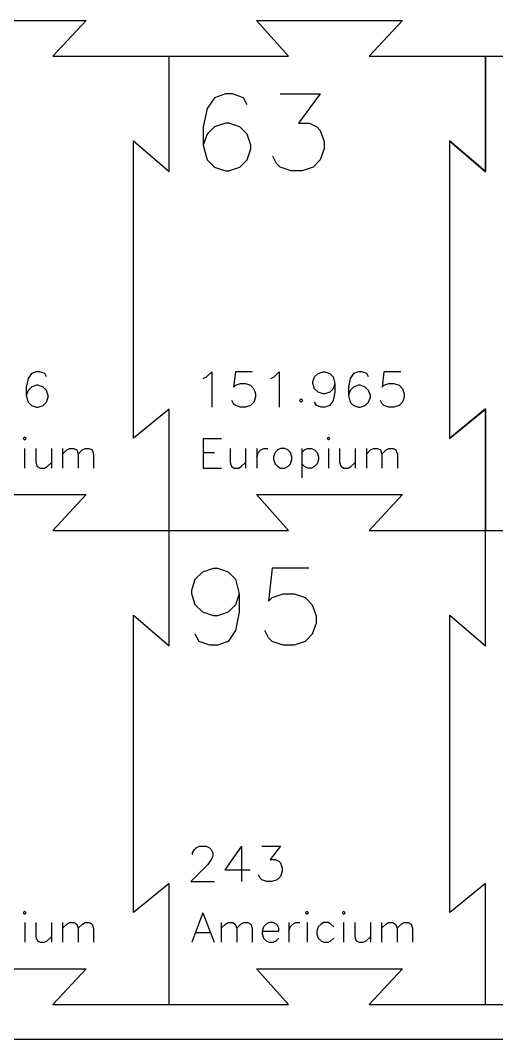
# Model space of a CAD drawing. Extents: x 0 to 297, y 0 to 210.
# Drawn here: x 142.35 to 164.73, y 0.05 to 47.99 of the extents above; entities that cross this region are included whole.
import ezdxf

# ---------------------------------------------------------------- set-up
doc = ezdxf.new("R2010")
doc.units = 0
doc.layers.get('0').update_dxf_attribs({"linetype": 'CONTINUOUS'})

msp = doc.modelspace()

# ---------------------------------------------------------------- linework, layer by layer
at = {"color": 1}
for p, q in [((138.578808, 47.99065), (145.432609, 47.99065)), ((145.432609, 47.99065), (143.870707, 46.311817)), ((154.948016, 46.311817), (153.450244, 47.99065)), ((153.450244, 47.99065), (160.304045, 47.99065)), ((160.304045, 47.99065), (158.742142, 46.311817)), ((143.870707, 46.311817), (145.665824, 46.311817)), ((151.345815, 46.311817), (154.948016, 46.311817)), ((158.742142, 46.311817), (160.53726, 46.311817)), ((164.204747, 46.311817), (164.204747, 43.610763)), ((164.213762, 46.311817), (164.204747, 46.311817)), ((164.213762, 43.610763), (164.213762, 46.311817)), ((149.337977, 40.879801), (149.337977, 43.610786)), ((164.204747, 43.610763), (164.204747, 40.890035)), ((164.213762, 40.869541), (164.213762, 43.610763)), ((147.659154, 28.334977), (147.659154, 42.318445)), ((147.659154, 42.318445), (149.337977, 40.879801)), ((164.204747, 40.890035), (162.525923, 42.328684)), ((162.525923, 42.328684), (162.525923, 28.32501)), ((162.534939, 28.344684), (162.534939, 42.308191)), ((162.534939, 42.308191), (164.213762, 40.869541)), ((149.337977, 29.70619), (147.659154, 28.334977)), ((149.337977, 26.862833), (149.337977, 29.70619)), ((162.525923, 28.32501), (164.204747, 29.696441)), ((164.213762, 29.716115), (162.534939, 28.344684)), ((164.204747, 29.696441), (164.204747, 26.862588)), ((164.213762, 26.862588), (164.213762, 29.716115)), ((164.204747, 26.862588), (164.204747, 24.004144)), ((164.213762, 24.004144), (164.213762, 26.862588)), ((138.578808, 25.683365), (145.432609, 25.683365)), ((145.432609, 25.683365), (143.870707, 24.004531)), ((154.948016, 24.004531), (153.450244, 25.683365)), ((153.450244, 25.683365), (160.304045, 25.683365)), ((160.304045, 25.683365), (158.742142, 24.004531)), ((143.870707, 24.004531), (145.665824, 24.004531)), ((151.345815, 24.004531), (154.948016, 24.004531)), ((158.742142, 24.004531), (160.53726, 24.004531)), ((164.204747, 24.004144), (164.213762, 24.004144)), ((149.337977, 18.572516), (149.337977, 21.3035)), ((164.209458, 18.572516), (164.209458, 21.3035)), ((147.659154, 6.027692), (147.659154, 20.011159)), ((147.659154, 20.011159), (149.337977, 18.572516)), ((162.530634, 6.027692), (162.530634, 20.011159)), ((162.530634, 20.011159), (164.209458, 18.572516)), ((149.337977, 7.398905), (147.659154, 6.027692)), ((149.337977, 4.555547), (149.337977, 7.398905)), ((164.209458, 7.398905), (162.530634, 6.027692)), ((164.209458, 4.555547), (164.209458, 7.398905)), ((138.578808, 3.376024), (145.432609, 3.376024)), ((145.432609, 3.376024), (143.870707, 1.69719)), ((154.948016, 1.69719), (153.450244, 3.376024)), ((153.450244, 3.376024), (160.304045, 3.376024)), ((160.304045, 3.376024), (158.742142, 1.69719)), ((143.870707, 1.69719), (145.665824, 1.69719)), ((151.345815, 1.69719), (154.948016, 1.69719)), ((158.742142, 1.69719), (160.53726, 1.69719)), ((285.83898, 0.049988), (11.161091, 0.049988))]:
    msp.add_line(p, q, dxfattribs=at)
at = {"color": 5}
for p, q in [((151.465189, 44.354716), (151.12145, 43.841832)), ((151.983526, 44.529314), (151.465189, 44.354716)), ((152.321809, 44.529314), (151.983526, 44.529314)), ((152.840146, 44.354716), (152.321809, 44.529314)), ((153.009287, 44.010974), (152.840146, 44.354716)), ((154.558841, 44.529314), (156.446679, 44.529314)), ((156.446679, 44.529314), (155.420917, 43.154349)), ((151.12145, 43.841832), (150.946852, 42.979751)), ((151.983526, 43.154349), (151.465189, 42.979751)), ((152.152668, 43.154349), (151.983526, 43.154349)), ((152.671004, 42.979751), (152.152668, 43.154349)), ((155.420917, 43.154349), (155.933798, 43.154349)), ((155.933798, 43.154349), (156.277537, 42.979751)), ((150.946852, 42.979751), (150.946852, 42.117669)), ((151.465189, 42.979751), (151.12145, 42.636009)), ((153.009287, 42.636009), (152.671004, 42.979751)), ((156.277537, 42.979751), (156.446679, 42.805152)), ((156.446679, 42.805152), (156.621276, 42.292268)), ((151.12145, 42.636009), (150.946852, 42.117669)), ((153.183885, 42.117669), (153.009287, 42.636009)), ((156.621276, 42.292268), (156.621276, 41.948527)), ((150.946852, 42.117669), (151.12145, 41.432915)), ((153.009287, 41.432915), (153.183885, 41.948527)), ((153.183885, 41.948527), (153.183885, 42.117669)), ((156.621276, 41.948527), (156.446679, 41.432915)), ((151.12145, 41.432915), (151.465189, 41.089173)), ((152.671004, 41.089173), (153.009287, 41.432915)), ((154.384244, 41.261044), (154.215102, 41.604785)), ((154.558841, 41.089173), (154.384244, 41.261044)), ((156.446679, 41.432915), (156.108396, 41.089173)), ((151.465189, 41.089173), (151.983526, 40.917303)), ((151.983526, 40.917303), (152.152668, 40.917303)), ((152.152668, 40.917303), (152.671004, 41.089173)), ((155.071722, 40.917303), (154.558841, 41.089173)), ((155.590059, 40.917303), (155.071722, 40.917303)), ((156.108396, 41.089173), (155.590059, 40.917303)), ((142.865428, 31.380937), (142.706779, 31.144222)), ((143.104661, 31.461521), (142.865428, 31.380937)), ((143.260791, 31.461521), (143.104661, 31.461521)), ((143.500024, 31.380937), (143.260791, 31.461521)), ((143.578089, 31.222287), (143.500024, 31.380937)), ((150.946862, 31.144222), (151.102992, 31.222287)), ((151.102992, 31.222287), (151.342225, 31.461521)), ((151.342225, 31.461521), (151.342225, 29.794439)), ((152.452766, 31.461521), (152.372183, 30.746338)), ((153.246011, 31.461521), (152.452766, 31.461521)), ((154.119838, 31.144222), (154.275969, 31.222287)), ((154.275969, 31.222287), (154.515201, 31.461521)), ((154.515201, 31.461521), (154.515201, 29.794439)), ((156.10169, 30.983053), (156.179755, 31.222287)), ((156.179755, 31.222287), (156.340922, 31.380937)), ((156.340922, 31.380937), (156.577636, 31.461521)), ((156.577636, 31.461521), (156.65822, 31.461521)), ((156.65822, 31.461521), (156.894934, 31.380937)), ((156.894934, 31.380937), (157.053582, 31.222287)), ((157.053582, 31.222287), (157.131648, 30.904988)), ((158.005475, 31.380937), (157.846827, 31.144222)), ((158.244708, 31.461521), (158.005475, 31.380937)), ((158.400838, 31.461521), (158.244708, 31.461521)), ((158.640071, 31.380937), (158.400838, 31.461521)), ((158.718136, 31.222287), (158.640071, 31.380937)), ((159.433315, 31.461521), (159.352731, 30.746338)), ((160.226559, 31.461521), (159.433315, 31.461521)), ((142.706779, 31.144222), (142.626196, 30.746338)), ((142.626196, 30.746338), (142.626196, 30.348454)), ((142.865428, 30.746338), (142.706779, 30.587688)), ((143.104661, 30.826922), (142.865428, 30.746338)), ((143.182726, 30.826922), (143.104661, 30.826922)), ((143.421958, 30.746338), (143.182726, 30.826922)), ((143.578089, 30.587688), (143.421958, 30.746338)), ((152.372183, 30.746338), (152.452766, 30.826922)), ((152.452766, 30.826922), (152.689481, 30.904988)), ((152.689481, 30.904988), (152.928713, 30.904988)), ((152.928713, 30.904988), (153.167945, 30.826922)), ((153.167945, 30.826922), (153.324076, 30.665754)), ((156.10169, 30.904988), (156.10169, 30.983053)), ((156.179755, 30.665754), (156.10169, 30.904988)), ((157.131648, 30.904988), (157.053582, 30.665754)), ((157.131648, 30.904988), (157.131648, 30.509622)), ((157.846827, 31.144222), (157.766243, 30.746338)), ((157.766243, 30.746338), (157.766243, 30.348454)), ((158.005475, 30.746338), (157.846827, 30.587688)), ((158.244708, 30.826922), (158.005475, 30.746338)), ((158.322773, 30.826922), (158.244708, 30.826922)), ((158.562005, 30.746338), (158.322773, 30.826922)), ((158.718136, 30.587688), (158.562005, 30.746338)), ((159.352731, 30.746338), (159.433315, 30.826922)), ((159.433315, 30.826922), (159.670029, 30.904988)), ((159.670029, 30.904988), (159.909261, 30.904988)), ((159.909261, 30.904988), (160.148494, 30.826922)), ((160.148494, 30.826922), (160.304624, 30.665754)), ((142.706779, 30.587688), (142.626196, 30.348454)), ((142.626196, 30.348454), (142.706779, 30.032414)), ((143.658672, 30.348454), (143.578089, 30.587688)), ((143.578089, 30.032414), (143.658672, 30.270388)), ((143.658672, 30.270388), (143.658672, 30.348454)), ((153.324076, 30.665754), (153.404659, 30.429038)), ((153.404659, 30.270388), (153.324076, 30.032414)), ((153.404659, 30.429038), (153.404659, 30.270388)), ((156.340922, 30.509622), (156.179755, 30.665754)), ((156.577636, 30.429038), (156.340922, 30.509622)), ((156.65822, 30.429038), (156.577636, 30.429038)), ((156.894934, 30.509622), (156.65822, 30.429038)), ((157.053582, 30.665754), (156.894934, 30.509622)), ((157.131648, 30.509622), (157.053582, 30.111738)), ((157.846827, 30.587688), (157.766243, 30.348454)), ((157.766243, 30.348454), (157.846827, 30.032414)), ((158.79872, 30.348454), (158.718136, 30.587688)), ((158.718136, 30.032414), (158.79872, 30.270388)), ((158.79872, 30.270388), (158.79872, 30.348454)), ((160.304624, 30.665754), (160.385208, 30.429038)), ((160.385208, 30.270388), (160.304624, 30.032414)), ((160.385208, 30.429038), (160.385208, 30.270388)), ((142.706779, 30.032414), (142.865428, 29.873764)), ((142.865428, 29.873764), (143.104661, 29.794439)), ((143.104661, 29.794439), (143.182726, 29.794439)), ((143.182726, 29.794439), (143.421958, 29.873764)), ((143.421958, 29.873764), (143.578089, 30.032414)), ((152.372183, 29.953089), (152.294118, 30.111738)), ((152.452766, 29.873764), (152.372183, 29.953089)), ((152.689481, 29.794439), (152.452766, 29.873764)), ((152.928713, 29.794439), (152.689481, 29.794439)), ((153.167945, 29.873764), (152.928713, 29.794439)), ((153.324076, 30.032414), (153.167945, 29.873764)), ((155.54516, 30.192323), (155.467094, 30.111738)), ((155.467094, 30.111738), (155.54516, 30.032414)), ((155.625743, 30.111738), (155.54516, 30.192323)), ((155.54516, 30.032414), (155.625743, 30.111738)), ((156.260338, 29.873764), (156.179755, 30.032414)), ((156.497052, 29.794439), (156.260338, 29.873764)), ((156.65822, 29.794439), (156.497052, 29.794439)), ((156.894934, 29.873764), (156.65822, 29.794439)), ((157.053582, 30.111738), (156.894934, 29.873764)), ((157.846827, 30.032414), (158.005475, 29.873764)), ((158.005475, 29.873764), (158.244708, 29.794439)), ((158.244708, 29.794439), (158.322773, 29.794439)), ((158.322773, 29.794439), (158.562005, 29.873764)), ((158.562005, 29.873764), (158.718136, 30.032414)), ((159.352731, 29.953089), (159.274666, 30.111738)), ((159.433315, 29.873764), (159.352731, 29.953089)), ((159.670029, 29.794439), (159.433315, 29.873764)), ((159.909261, 29.794439), (159.670029, 29.794439)), ((160.148494, 29.873764), (159.909261, 29.794439)), ((160.304624, 30.032414), (160.148494, 29.873764)), ((142.547247, 28.387618), (142.482192, 28.322563)), ((142.482192, 28.322563), (142.547247, 28.25541)), ((142.6144, 28.322563), (142.547247, 28.387618)), ((142.547247, 28.25541), (142.6144, 28.322563)), ((150.946817, 28.322563), (150.946817, 26.933328)), ((150.946817, 28.322563), (151.807214, 28.322563)), ((156.826897, 28.387618), (156.761842, 28.322563)), ((156.761842, 28.322563), (156.826897, 28.25541)), ((156.89405, 28.322563), (156.826897, 28.387618)), ((156.826897, 28.25541), (156.89405, 28.322563)), ((142.547247, 27.858785), (142.547247, 26.933328)), ((143.076076, 27.858785), (143.076076, 27.197744)), ((143.804266, 27.858785), (143.804266, 26.933328)), ((144.330997, 27.858785), (144.330997, 26.933328)), ((144.530357, 27.79373), (144.662564, 27.858785)), ((144.662564, 27.858785), (144.859826, 27.858785)), ((144.859826, 27.858785), (144.994132, 27.79373)), ((145.258547, 27.79373), (145.388656, 27.858785)), ((145.388656, 27.858785), (145.588016, 27.858785)), ((145.588016, 27.858785), (145.720223, 27.79373)), ((152.201738, 27.858785), (152.201738, 27.197744)), ((152.929928, 27.858785), (152.929928, 26.933328)), ((153.456658, 27.858785), (153.456658, 26.933328)), ((153.656019, 27.79373), (153.788226, 27.858785)), ((153.788226, 27.858785), (153.985488, 27.858785)), ((154.58147, 27.858785), (154.451361, 27.79373)), ((154.780831, 27.858785), (154.58147, 27.858785)), ((154.913038, 27.79373), (154.780831, 27.858785)), ((155.571976, 27.858785), (155.571976, 26.471648)), ((155.706282, 27.79373), (155.836391, 27.858785)), ((155.836391, 27.858785), (156.035751, 27.858785)), ((156.035751, 27.858785), (156.167959, 27.79373)), ((156.826897, 27.858785), (156.826897, 26.933328)), ((157.355726, 27.858785), (157.355726, 27.197744)), ((158.083916, 27.858785), (158.083916, 26.933328)), ((158.610647, 27.858785), (158.610647, 26.933328)), ((158.810007, 27.79373), (158.942215, 27.858785)), ((158.942215, 27.858785), (159.139476, 27.858785)), ((159.139476, 27.858785), (159.273782, 27.79373)), ((159.538197, 27.79373), (159.668306, 27.858785)), ((159.668306, 27.858785), (159.867666, 27.858785)), ((159.867666, 27.858785), (159.999873, 27.79373)), ((144.330997, 27.594369), (144.530357, 27.79373)), ((144.994132, 27.79373), (145.059187, 27.594369)), ((145.059187, 27.594369), (145.258547, 27.79373)), ((145.059187, 27.594369), (145.059187, 26.933328)), ((145.720223, 27.79373), (145.787376, 27.594369)), ((145.787376, 27.594369), (145.787376, 26.933328)), ((150.946817, 27.659423), (151.475647, 27.659423)), ((153.456658, 27.46216), (153.523811, 27.659423)), ((153.523811, 27.659423), (153.656019, 27.79373)), ((154.317056, 27.659423), (154.252001, 27.46216)), ((154.252001, 27.46216), (154.252001, 27.329952)), ((154.252001, 27.329952), (154.317056, 27.13164)), ((154.451361, 27.79373), (154.317056, 27.659423)), ((155.045245, 27.659423), (154.913038, 27.79373)), ((155.1103, 27.46216), (155.045245, 27.659423)), ((155.045245, 27.13164), (155.1103, 27.329952)), ((155.1103, 27.329952), (155.1103, 27.46216)), ((155.571976, 27.659423), (155.706282, 27.79373)), ((156.167959, 27.79373), (156.300166, 27.659423)), ((156.300166, 27.659423), (156.36522, 27.46216)), ((156.36522, 27.329952), (156.300166, 27.13164)), ((156.36522, 27.46216), (156.36522, 27.329952)), ((158.610647, 27.594369), (158.810007, 27.79373)), ((159.273782, 27.79373), (159.338837, 27.594369)), ((159.338837, 27.594369), (159.538197, 27.79373)), ((159.338837, 27.594369), (159.338837, 26.933328)), ((159.999873, 27.79373), (160.067026, 27.594369)), ((160.067026, 27.594369), (160.067026, 26.933328)), ((143.076076, 27.197744), (143.143229, 26.999432)), ((143.143229, 26.999432), (143.275436, 26.933328)), ((143.275436, 26.933328), (143.474797, 26.933328)), ((143.474797, 26.933328), (143.604906, 26.999432)), ((143.604906, 26.999432), (143.804266, 27.197744)), ((150.946817, 26.933328), (151.807214, 26.933328)), ((152.201738, 27.197744), (152.268891, 26.999432)), ((152.268891, 26.999432), (152.401098, 26.933328)), ((152.401098, 26.933328), (152.600458, 26.933328)), ((152.600458, 26.933328), (152.730567, 26.999432)), ((152.730567, 26.999432), (152.929928, 27.197744)), ((154.317056, 27.13164), (154.451361, 26.999432)), ((154.451361, 26.999432), (154.58147, 26.933328)), ((154.58147, 26.933328), (154.780831, 26.933328)), ((154.780831, 26.933328), (154.913038, 26.999432)), ((154.913038, 26.999432), (155.045245, 27.13164)), ((155.706282, 26.999432), (155.571976, 27.13164)), ((155.836391, 26.933328), (155.706282, 26.999432)), ((156.035751, 26.933328), (155.836391, 26.933328)), ((156.167959, 26.999432), (156.035751, 26.933328)), ((156.300166, 27.13164), (156.167959, 26.999432)), ((157.355726, 27.197744), (157.422879, 26.999432)), ((157.422879, 26.999432), (157.555087, 26.933328)), ((157.555087, 26.933328), (157.754447, 26.933328)), ((157.754447, 26.933328), (157.884556, 26.999432)), ((157.884556, 26.999432), (158.083916, 27.197744)), ((150.919572, 22.04743), (151.432452, 22.222029)), ((151.432452, 22.222029), (151.60705, 22.222029)), ((151.60705, 22.222029), (152.11993, 22.04743)), ((154.182365, 22.222029), (154.007768, 20.672465)), ((155.901061, 22.222029), (154.182365, 22.222029)), ((150.401235, 21.185349), (150.570376, 21.703689)), ((150.570376, 21.703689), (150.919572, 22.04743)), ((152.11993, 22.04743), (152.46367, 21.703689)), ((152.46367, 21.703689), (152.632811, 21.016206)), ((150.401235, 21.016206), (150.401235, 21.185349)), ((150.570376, 20.497866), (150.401235, 21.016206)), ((152.632811, 21.016206), (152.46367, 20.497866)), ((152.632811, 21.016206), (152.632811, 20.159581)), ((154.007768, 20.672465), (154.182365, 20.847064)), ((154.182365, 20.847064), (154.695246, 21.016206)), ((154.695246, 21.016206), (155.213583, 21.016206)), ((155.213583, 21.016206), (155.731919, 20.847064)), ((155.731919, 20.847064), (156.070202, 20.497866)), ((150.919572, 20.159581), (150.570376, 20.497866)), ((151.432452, 19.984983), (150.919572, 20.159581)), ((152.11993, 20.159581), (151.60705, 19.984983)), ((152.46367, 20.497866), (152.11993, 20.159581)), ((152.632811, 20.159581), (152.46367, 19.2975)), ((156.070202, 20.497866), (156.2448, 19.984983)), ((151.60705, 19.984983), (151.432452, 19.984983)), ((156.2448, 19.984983), (156.2448, 19.641241)), ((152.46367, 19.2975), (152.11993, 18.781888)), ((154.007768, 18.953759), (153.838626, 19.2975)), ((156.2448, 19.641241), (156.070202, 19.125629)), ((150.744974, 18.781888), (150.570376, 19.125629)), ((151.257855, 18.610017), (150.744974, 18.781888)), ((152.11993, 18.781888), (151.60705, 18.610017)), ((154.182365, 18.781888), (154.007768, 18.953759)), ((154.695246, 18.610017), (154.182365, 18.781888)), ((155.731919, 18.781888), (155.213583, 18.610017)), ((156.070202, 19.125629), (155.731919, 18.781888)), ((151.60705, 18.610017), (151.257855, 18.610017)), ((155.213583, 18.610017), (154.695246, 18.610017)), ((150.606446, 9.073652), (150.762576, 9.154236)), ((150.762576, 9.154236), (151.079874, 9.154236)), ((151.079874, 9.154236), (151.241041, 9.073652)), ((152.746946, 9.154236), (151.953702, 8.041169)), ((152.746946, 9.154236), (152.746946, 7.487153)), ((153.698839, 9.154236), (154.570148, 9.154236)), ((154.570148, 9.154236), (154.09672, 8.519636)), ((150.445279, 8.836936), (150.525862, 8.993068)), ((150.445279, 8.756352), (150.445279, 8.836936)), ((150.525862, 8.993068), (150.606446, 9.073652)), ((151.241041, 9.073652), (151.319106, 8.993068)), ((151.319106, 8.993068), (151.397172, 8.836936)), ((151.397172, 8.675768), (151.319106, 8.519636)), ((151.397172, 8.836936), (151.397172, 8.675768)), ((151.160458, 8.280403), (150.367213, 7.487153)), ((151.319106, 8.519636), (151.160458, 8.280403)), ((154.09672, 8.519636), (154.333434, 8.519636)), ((154.333434, 8.519636), (154.492083, 8.439052)), ((154.492083, 8.439052), (154.570148, 8.358468)), ((154.570148, 8.358468), (154.650732, 8.121753)), ((151.953702, 8.041169), (153.144827, 8.041169)), ((153.618255, 7.645803), (153.54019, 7.804453)), ((154.570148, 7.725128), (154.414018, 7.566478)), ((154.650732, 7.963103), (154.570148, 7.725128)), ((154.650732, 8.121753), (154.650732, 7.963103)), ((150.367213, 7.487153), (151.477755, 7.487153)), ((153.698839, 7.566478), (153.618255, 7.645803)), ((153.935553, 7.487153), (153.698839, 7.566478)), ((154.174785, 7.487153), (153.935553, 7.487153)), ((154.414018, 7.566478), (154.174785, 7.487153)), ((142.551444, 6.080332), (142.486389, 6.015278)), ((142.486389, 6.015278), (142.551444, 5.948124)), ((142.618597, 6.015278), (142.551444, 6.080332)), ((142.551444, 5.948124), (142.618597, 6.015278)), ((150.930029, 6.015278), (150.4012, 4.626042)), ((150.930029, 6.015278), (151.458858, 4.626042)), ((155.821701, 6.080332), (155.756647, 6.015278)), ((155.756647, 6.015278), (155.821701, 5.948124)), ((155.888854, 6.015278), (155.821701, 6.080332)), ((155.821701, 5.948124), (155.888854, 6.015278)), ((157.540397, 6.080332), (157.475342, 6.015278)), ((157.475342, 6.015278), (157.540397, 5.948124)), ((157.60755, 6.015278), (157.540397, 6.080332)), ((157.540397, 5.948124), (157.60755, 6.015278)), ((142.551444, 5.5515), (142.551444, 4.626042)), ((143.080273, 5.5515), (143.080273, 4.890459)), ((143.808463, 5.5515), (143.808463, 4.626042)), ((144.335194, 5.5515), (144.335194, 4.626042)), ((144.335194, 5.287083), (144.534554, 5.486445)), ((144.534554, 5.486445), (144.666761, 5.5515)), ((144.666761, 5.5515), (144.864023, 5.5515)), ((144.864023, 5.5515), (144.998329, 5.486445)), ((144.998329, 5.486445), (145.063384, 5.287083)), ((145.063384, 5.287083), (145.262744, 5.486445)), ((145.063384, 5.287083), (145.063384, 4.626042)), ((145.262744, 5.486445), (145.392853, 5.5515)), ((145.392853, 5.5515), (145.592213, 5.5515)), ((145.592213, 5.5515), (145.72442, 5.486445)), ((145.72442, 5.486445), (145.791573, 5.287083)), ((145.791573, 5.287083), (145.791573, 4.626042)), ((151.788328, 5.5515), (151.788328, 4.626042)), ((151.788328, 5.287083), (151.987688, 5.486445)), ((151.987688, 5.486445), (152.119895, 5.5515)), ((152.119895, 5.5515), (152.317157, 5.5515)), ((152.317157, 5.5515), (152.451463, 5.486445)), ((152.451463, 5.486445), (152.516517, 5.287083)), ((152.516517, 5.287083), (152.715878, 5.486445)), ((152.516517, 5.287083), (152.516517, 4.626042)), ((152.715878, 5.486445), (152.845986, 5.5515)), ((152.845986, 5.5515), (153.045347, 5.5515)), ((153.045347, 5.5515), (153.177554, 5.486445)), ((153.177554, 5.486445), (153.244707, 5.287083)), ((153.244707, 5.287083), (153.244707, 4.626042)), ((153.771438, 5.352138), (153.706383, 5.154875)), ((153.905744, 5.486445), (153.771438, 5.352138)), ((154.035853, 5.5515), (153.905744, 5.486445)), ((154.235213, 5.5515), (154.035853, 5.5515)), ((154.36742, 5.486445), (154.235213, 5.5515)), ((154.434573, 5.419291), (154.36742, 5.486445)), ((154.499628, 5.287083), (154.434573, 5.419291)), ((154.499628, 5.154875), (154.499628, 5.287083)), ((154.961304, 5.5515), (154.961304, 4.626042)), ((154.961304, 5.154875), (155.028457, 5.352138)), ((155.028457, 5.352138), (155.160664, 5.486445)), ((155.160664, 5.486445), (155.292872, 5.5515)), ((155.292872, 5.5515), (155.490134, 5.5515)), ((155.821701, 5.5515), (155.821701, 4.626042)), ((156.350531, 5.352138), (156.285476, 5.154875)), ((156.484836, 5.486445), (156.350531, 5.352138)), ((156.614945, 5.5515), (156.484836, 5.486445)), ((156.814306, 5.5515), (156.614945, 5.5515)), ((156.946513, 5.486445), (156.814306, 5.5515)), ((157.07872, 5.352138), (156.946513, 5.486445)), ((157.540397, 5.5515), (157.540397, 4.626042)), ((158.069226, 5.5515), (158.069226, 4.890459)), ((158.797416, 5.5515), (158.797416, 4.626042)), ((159.324147, 5.5515), (159.324147, 4.626042)), ((159.324147, 5.287083), (159.523507, 5.486445)), ((159.523507, 5.486445), (159.655715, 5.5515)), ((159.655715, 5.5515), (159.852976, 5.5515)), ((159.852976, 5.5515), (159.987282, 5.486445)), ((159.987282, 5.486445), (160.052337, 5.287083)), ((160.052337, 5.287083), (160.251697, 5.486445)), ((160.052337, 5.287083), (160.052337, 4.626042)), ((160.251697, 5.486445), (160.381806, 5.5515)), ((160.381806, 5.5515), (160.581166, 5.5515)), ((160.581166, 5.5515), (160.713373, 5.486445)), ((160.713373, 5.486445), (160.780526, 5.287083)), ((160.780526, 5.287083), (160.780526, 4.626042)), ((143.080273, 4.890459), (143.147426, 4.692146)), ((143.609103, 4.692146), (143.808463, 4.890459)), ((150.598461, 5.087722), (151.261597, 5.087722)), ((153.706383, 5.154875), (154.499628, 5.154875)), ((153.706383, 5.154875), (153.706383, 5.022667)), ((153.706383, 5.022667), (153.771438, 4.824355)), ((153.771438, 4.824355), (153.905744, 4.692146)), ((154.36742, 4.692146), (154.499628, 4.824355)), ((156.285476, 5.154875), (156.285476, 5.022667)), ((156.285476, 5.022667), (156.350531, 4.824355)), ((156.350531, 4.824355), (156.484836, 4.692146)), ((156.946513, 4.692146), (157.07872, 4.824355)), ((158.069226, 4.890459), (158.136379, 4.692146)), ((158.598056, 4.692146), (158.797416, 4.890459)), ((143.147426, 4.692146), (143.279634, 4.626042)), ((143.279634, 4.626042), (143.478994, 4.626042)), ((143.478994, 4.626042), (143.609103, 4.692146)), ((153.905744, 4.692146), (154.035853, 4.626042)), ((154.035853, 4.626042), (154.235213, 4.626042)), ((154.235213, 4.626042), (154.36742, 4.692146)), ((156.484836, 4.692146), (156.614945, 4.626042)), ((156.614945, 4.626042), (156.814306, 4.626042)), ((156.814306, 4.626042), (156.946513, 4.692146)), ((158.136379, 4.692146), (158.268587, 4.626042)), ((158.268587, 4.626042), (158.467947, 4.626042)), ((158.467947, 4.626042), (158.598056, 4.692146))]:
    msp.add_line(p, q, dxfattribs=at)
at = {"color": 1}
for points in [[(145.665824, 46.311817), (146.266421, 46.311817), (146.870406, 46.311817), (147.481273, 46.311817)], [(147.481273, 46.311817), (148.09214, 46.311817), (148.709888, 46.311817), (149.33801, 46.311817)], [(149.337977, 43.610786), (149.337977, 44.516261), (149.337977, 45.416741), (149.337977, 46.311817)], [(149.337977, 46.311817), (150.023662, 46.311817), (150.691777, 46.311817), (151.345815, 46.311817)], [(160.53726, 46.311817), (161.137856, 46.311817), (161.741842, 46.311817), (162.352708, 46.311817)], [(162.352708, 46.311817), (162.963575, 46.311817), (163.581323, 46.311817), (164.209446, 46.311817)], [(164.209413, 46.311817), (164.895097, 46.311817), (165.563212, 46.311817), (166.217251, 46.311817)], [(149.337977, 24.004471), (149.337977, 24.95948), (149.337977, 25.912407), (149.337977, 26.862833)], [(145.665824, 24.004531), (146.266421, 24.004531), (146.870406, 24.004531), (147.481273, 24.004531)], [(147.481273, 24.004531), (148.09214, 24.004531), (148.709888, 24.004531), (149.33801, 24.004531)], [(149.337977, 21.3035), (149.337977, 22.208975), (149.337977, 23.109456), (149.337977, 24.004531)], [(149.337977, 24.004531), (150.023662, 24.004531), (150.691777, 24.004531), (151.345815, 24.004531)], [(160.53726, 24.004531), (161.137856, 24.004531), (161.741842, 24.004531), (162.352708, 24.004531)], [(162.352708, 24.004531), (162.963575, 24.004531), (163.581323, 24.004531), (164.209446, 24.004531)], [(164.209413, 24.004531), (164.895097, 24.004531), (165.563212, 24.004531), (166.217251, 24.004531)], [(164.209458, 21.3035), (164.209458, 22.208975), (164.209458, 23.109456), (164.209458, 24.004531)], [(149.337977, 1.697185), (149.337977, 2.652194), (149.337977, 3.605121), (149.337977, 4.555547)], [(164.209458, 1.697185), (164.209458, 2.652194), (164.209458, 3.605121), (164.209458, 4.555547)], [(145.665824, 1.69719), (146.266421, 1.69719), (146.870406, 1.69719), (147.481273, 1.69719)], [(147.481273, 1.69719), (148.09214, 1.69719), (148.709888, 1.69719), (149.33801, 1.69719)], [(149.337977, 1.69719), (150.023662, 1.69719), (150.691777, 1.69719), (151.345815, 1.69719)], [(160.53726, 1.69719), (161.137856, 1.69719), (161.741842, 1.69719), (162.352708, 1.69719)], [(162.352708, 1.69719), (162.963575, 1.69719), (163.581323, 1.69719), (164.209446, 1.69719)], [(164.209413, 1.69719), (164.895097, 1.69719), (165.563212, 1.69719), (166.217251, 1.69719)]]:
    msp.add_open_spline(points, degree=3, dxfattribs=at)

doc.saveas('drawing.dxf')
